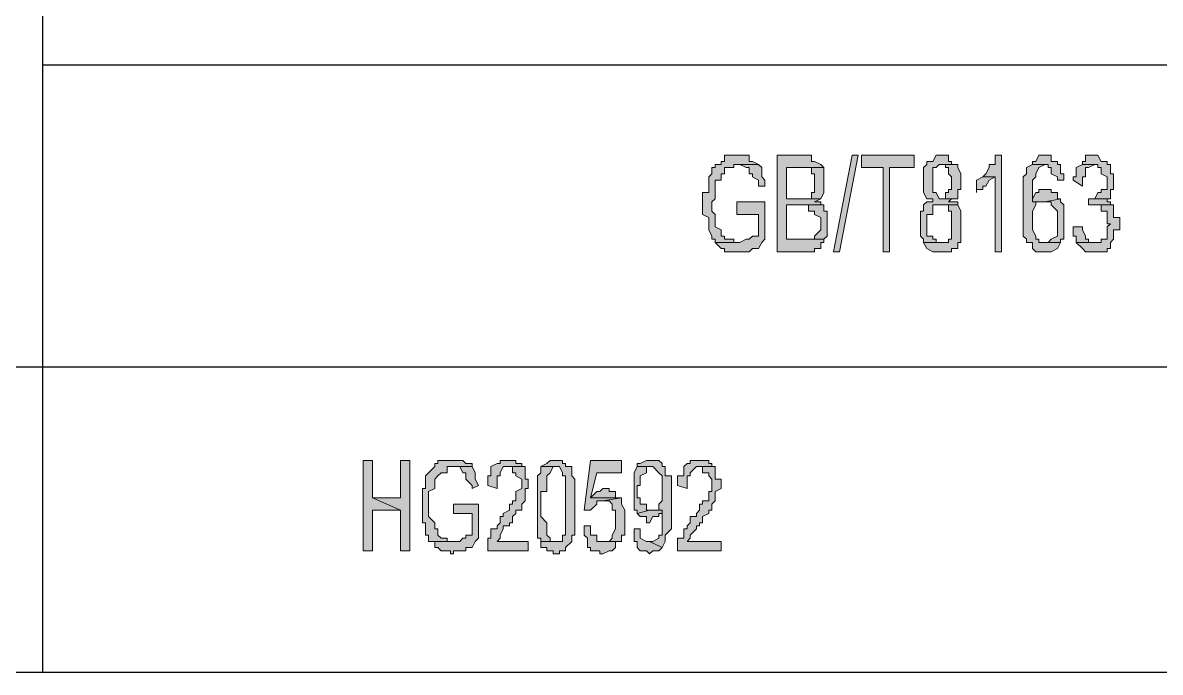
# Model space of a CAD drawing. Header units: millimetres. Extents: x 20 to 821, y 1 to 1134.
# Drawn here: x 606.2 to 671.9, y 830.1 to 867.7 of the extents above; entities that cross this region are included whole.
import ezdxf

# ---------------------------------------------------------------- set-up
doc = ezdxf.new("R2010")
doc.units = ezdxf.units.MM
doc.layers.add('1', color=7, linetype='Continuous')

msp = doc.modelspace()

# ---------------------------------------------------------------- hatches: boundary and pattern name
h = msp.add_hatch(color=0)
h.dxf.hatch_style = 2
h.paths.add_polyline_path([(647.46, 860.001732), (646.74, 860.001732), (646.74, 859.641732), (646.56, 859.641732), (646.56, 859.461732), (646.2, 859.461732), (646.2, 859.281732), (646.02, 859.281732), (646.02, 858.921732), (645.84, 858.741732), (645.84, 857.841732), (645.48, 857.841732), (645.48, 857.481732), (645.48, 856.581732), (645.84, 856.401732), (645.84, 855.681732), (646.02, 855.321732), (646.02, 855.141732), (646.2, 855.141732), (646.2, 854.961732), (647.46, 854.961732), (647.28, 854.961732), (647.28, 855.141732), (646.74, 855.141732), (646.74, 855.321732), (646.56, 855.321732), (646.56, 855.681732), (646.2, 855.861732), (646.2, 856.581732), (646.02, 856.761732), (646.02, 857.301732), (646.2, 857.481732), (646.2, 858.561732), (646.56, 858.561732), (646.56, 858.921732), (646.74, 858.921732), (646.74, 859.281732), (646.92, 859.281732), (647.28, 859.281732), (647.28, 859.461732), (648.72, 859.461732), (648.36, 859.641732), (648.18, 859.641732), (648.18, 860.001732)])
h = msp.add_hatch(color=0)
h.dxf.hatch_style = 2
h.paths.add_polyline_path([(651.24, 860.001732), (649.8, 860.001732), (649.8, 854.421732), (651.96, 854.421732), (651.96, 854.601732), (652.32, 854.601732), (652.32, 854.961732), (652.5, 854.961732), (652.5, 855.141732), (650.34, 855.141732), (650.34, 857.121732), (652.5, 857.121732), (652.32, 857.121732), (652.32, 857.301732), (651.96, 857.301732), (652.32, 857.481732), (650.34, 857.481732), (650.34, 859.281732), (652.5, 859.281732), (652.32, 859.461732), (651.96, 859.641732), (651.78, 859.641732), (651.78, 860.001732)])
h = msp.add_hatch(color=0)
h.dxf.hatch_style = 2
h.paths.add_polyline_path([(653.04, 854.421732), (654.12, 860.001732), (654.48, 860.001732), (653.4, 854.421732)])
h = msp.add_hatch(color=0)
h.dxf.hatch_style = 2
h.paths.add_polyline_path([(657.72, 860.001732), (654.66, 860.001732), (654.66, 859.281732), (655.92, 859.281732), (655.92, 854.421732), (656.28, 854.421732), (656.28, 859.281732), (657.72, 859.281732)])
h = msp.add_hatch(color=0)
h.dxf.hatch_style = 2
h.paths.add_polyline_path([(659.16, 860.001732), (658.98, 860.001732), (658.8, 859.641732), (658.44, 859.641732), (658.44, 859.461732), (658.26, 859.281732), (658.26, 857.841732), (658.44, 857.481732), (658.8, 857.481732), (658.8, 857.301732), (658.44, 857.301732), (658.26, 857.121732), (658.26, 856.761732), (658.08, 856.761732), (658.08, 855.321732), (658.26, 855.141732), (658.26, 854.961732), (659.16, 854.961732), (658.98, 854.961732), (658.98, 855.141732), (658.8, 855.141732), (658.8, 855.321732), (658.44, 855.321732), (658.44, 855.681732), (658.44, 856.581732), (658.8, 856.581732), (658.8, 857.121732), (658.98, 857.121732), (660.24, 857.121732), (660.24, 857.301732), (659.7, 857.301732), (659.88, 857.481732), (660.24, 857.481732), (659.16, 857.481732), (658.98, 857.841732), (658.8, 857.841732), (658.8, 858.021732), (658.8, 859.281732), (658.98, 859.281732), (659.16, 859.461732), (660.24, 859.461732), (659.88, 859.461732), (659.88, 859.641732), (659.7, 859.641732), (659.7, 860.001732), (659.52, 860.001732)])
h = msp.add_hatch(color=0)
h.dxf.hatch_style = 2
h.paths.add_polyline_path([(662.76, 860.001732), (662.4, 860.001732), (662.4, 859.641732), (662.4, 859.461732), (662.04, 859.461732), (662.04, 859.281732), (661.86, 858.921732), (661.68, 858.741732), (662.4, 858.741732), (662.4, 854.421732), (662.76, 854.421732)])
h = msp.add_hatch(color=0)
h.dxf.hatch_style = 2
h.paths.add_polyline_path([(665.28, 860.001732), (664.92, 860.001732), (664.74, 859.641732), (664.56, 859.641732), (664.56, 859.461732), (665.46, 859.461732), (665.46, 859.281732), (665.64, 859.281732), (665.64, 858.921732), (666, 858.741732), (666, 858.561732), (666.36, 858.561732), (666.36, 858.921732), (666.18, 858.921732), (666.18, 859.281732), (666.18, 859.461732), (666, 859.461732), (666, 859.641732), (665.64, 859.641732), (665.64, 860.001732), (665.46, 860.001732)])
h = msp.add_hatch(color=0)
h.dxf.hatch_style = 2
h.paths.add_polyline_path([(668.16, 860.001732), (667.62, 860.001732), (667.62, 859.641732), (667.44, 859.641732), (667.44, 859.461732), (668.34, 859.461732), (668.34, 859.281732), (668.52, 859.281732), (668.52, 858.921732), (668.88, 858.741732), (668.88, 858.021732), (668.52, 858.021732), (668.52, 857.841732), (668.34, 857.841732), (668.16, 857.481732), (669.06, 857.481732), (669.06, 857.841732), (669.06, 858.021732), (669.24, 858.021732), (669.24, 858.921732), (669.06, 858.921732), (669.06, 859.461732), (668.88, 859.461732), (668.88, 859.641732), (668.52, 859.641732), (668.34, 860.001732)])
h = msp.add_hatch(color=0)
h.dxf.hatch_style = 2
h.paths.add_polyline_path([(648.72, 859.461732), (647.46, 859.461732), (647.64, 859.461732), (648, 859.281732), (648.18, 859.281732), (648.18, 858.921732), (648.36, 858.921732), (648.36, 858.741732), (648.72, 858.561732), (648.72, 858.201732), (649.08, 858.201732), (649.08, 858.561732), (648.9, 858.741732), (648.9, 859.281732)])
h = msp.add_hatch(color=0)
h.dxf.hatch_style = 2
h.paths.add_polyline_path([(652.5, 859.281732), (651.06, 859.281732), (651.24, 859.281732), (651.78, 859.281732), (651.78, 858.921732), (651.96, 858.921732), (651.96, 858.741732), (651.96, 857.841732), (651.78, 857.841732), (651.78, 857.481732), (651.6, 857.481732), (651.24, 857.481732), (650.34, 857.481732), (652.32, 857.481732), (652.5, 857.841732)])
h = msp.add_hatch(color=0)
h.dxf.hatch_style = 2
h.paths.add_polyline_path([(660.24, 859.461732), (659.16, 859.461732), (659.52, 859.461732), (659.52, 859.281732), (659.7, 859.281732), (659.7, 858.921732), (659.88, 858.741732), (659.88, 858.021732), (659.7, 858.021732), (659.7, 857.841732), (659.52, 857.841732), (659.52, 857.481732), (659.16, 857.481732), (660.24, 857.481732), (660.24, 857.841732), (660.24, 858.021732), (660.42, 858.021732), (660.42, 858.201732), (660.42, 858.921732), (660.24, 859.281732)])
h = msp.add_hatch(color=0)
h.dxf.hatch_style = 2
h.paths.add_polyline_path([(664.56, 859.461732), (664.2, 859.281732), (664.2, 858.921732), (664.02, 858.741732), (664.02, 855.681732), (664.02, 855.321732), (664.2, 855.141732), (664.2, 854.961732), (664.56, 854.961732), (664.56, 854.601732), (664.74, 854.421732), (665.64, 854.421732), (666, 854.601732), (666.18, 854.961732), (664.92, 854.961732), (664.92, 855.141732), (664.74, 855.141732), (664.74, 855.321732), (664.56, 855.681732), (664.56, 856.761732), (664.74, 857.121732), (664.74, 857.301732), (664.56, 857.301732), (664.56, 858.561732), (664.74, 858.741732), (664.74, 858.921732), (664.92, 859.281732), (665.28, 859.461732)])
h = msp.add_hatch(color=0)
h.dxf.hatch_style = 2
h.paths.add_polyline_path([(667.44, 859.461732), (667.08, 859.281732), (667.08, 858.741732), (666.9, 858.741732), (666.9, 858.561732), (667.44, 858.201732), (667.44, 858.741732), (667.62, 858.741732), (667.62, 859.281732), (667.8, 859.281732), (668.16, 859.461732)])
h = msp.add_hatch(color=0)
h.dxf.hatch_style = 2
h.paths.add_polyline_path([(661.68, 858.741732), (661.32, 858.561732), (661.32, 857.841732), (661.32, 858.021732), (661.68, 858.021732), (661.68, 858.201732), (661.86, 858.201732), (662.04, 858.561732), (662.4, 858.741732)])
h = msp.add_hatch(color=0)
h.dxf.hatch_style = 2
h.paths.add_polyline_path([(665.28, 858.021732), (664.92, 858.021732), (664.92, 857.841732), (664.74, 857.841732), (664.56, 857.481732), (664.56, 857.301732), (664.74, 857.301732), (665.28, 857.301732), (666.18, 857.481732), (666, 857.481732), (666, 857.841732), (665.64, 857.841732), (665.64, 858.021732)])
h = msp.add_hatch(color=0)
h.dxf.hatch_style = 2
h.paths.add_polyline_path([(649.08, 857.301732), (647.46, 857.301732), (647.46, 856.581732), (648.72, 856.581732), (648.72, 855.681732), (648.72, 855.321732), (648.36, 855.321732), (648.18, 855.141732), (648, 855.141732), (647.64, 854.961732), (646.2, 854.961732), (646.56, 854.601732), (646.74, 854.601732), (646.74, 854.421732), (646.92, 854.421732), (647.28, 854.421732), (648.18, 854.421732), (648.36, 854.601732), (648.72, 854.601732), (648.9, 854.961732), (649.08, 855.141732)])
h = msp.add_hatch(color=0)
h.dxf.hatch_style = 2
h.paths.add_polyline_path([(652.5, 857.121732), (651.24, 857.121732), (651.6, 857.121732), (651.6, 856.761732), (651.78, 856.761732), (651.96, 856.761732), (651.96, 856.581732), (652.32, 856.401732), (652.32, 855.681732), (651.96, 855.321732), (651.96, 855.141732), (651.78, 855.141732), (651.6, 855.141732), (650.34, 855.141732), (652.5, 855.141732), (652.68, 855.321732), (652.68, 856.761732), (652.5, 856.761732)])
h = msp.add_hatch(color=0)
h.dxf.hatch_style = 2
h.paths.add_polyline_path([(660.24, 857.121732), (659.16, 857.121732), (659.52, 857.121732), (659.7, 857.121732), (659.7, 856.761732), (659.88, 856.761732), (659.88, 856.581732), (659.88, 855.141732), (659.7, 855.141732), (659.7, 854.961732), (659.52, 854.961732), (658.26, 854.961732), (658.44, 854.601732), (658.8, 854.421732), (659.88, 854.421732), (659.88, 854.601732), (660.24, 854.601732), (660.24, 854.961732), (660.42, 854.961732), (660.42, 855.141732), (660.42, 856.761732)])
h = msp.add_hatch(color=0)
h.dxf.hatch_style = 2
h.paths.add_polyline_path([(666.18, 857.481732), (665.28, 857.301732), (665.64, 857.301732), (665.64, 857.121732), (666, 856.761732), (666, 855.321732), (665.64, 855.141732), (665.46, 854.961732), (665.28, 854.961732), (666.18, 854.961732), (666.18, 855.141732), (666.36, 855.141732), (666.36, 857.121732), (666.18, 857.301732)])
h = msp.add_hatch(color=0)
h.dxf.hatch_style = 2
h.paths.add_polyline_path([(669.06, 857.121732), (668.16, 857.121732), (668.34, 857.121732), (668.52, 857.121732), (668.52, 856.761732), (668.88, 856.761732), (668.88, 856.581732), (668.88, 856.041732), (669.06, 856.041732), (668.88, 855.861732), (668.88, 855.141732), (668.52, 855.141732), (668.52, 854.961732), (668.34, 854.961732), (667.08, 854.961732), (667.44, 854.601732), (667.62, 854.421732), (668.88, 854.421732), (668.88, 854.601732), (669.06, 854.601732), (669.06, 854.961732), (669.24, 855.141732), (669.24, 855.681732), (669.6, 855.681732), (669.6, 856.401732), (669.24, 856.401732), (669.24, 857.121732)])
h = msp.add_hatch(color=0)
h.dxf.hatch_style = 2
h.paths.add_polyline_path([(667.8, 857.481732), (667.8, 857.121732), (668.16, 857.121732), (669.06, 857.121732), (669.06, 857.301732), (668.88, 857.301732), (668.88, 857.481732)])
h = msp.add_hatch(color=0)
h.dxf.hatch_style = 2
h.paths.add_polyline_path([(667.44, 855.861732), (666.9, 855.861732), (666.9, 855.681732), (666.9, 855.321732), (667.08, 855.321732), (667.08, 854.961732), (668.16, 854.961732), (667.8, 854.961732), (667.8, 855.141732), (667.62, 855.141732), (667.62, 855.321732), (667.44, 855.681732)])
h = msp.add_hatch(color=0)
h.dxf.hatch_style = 2
h.paths.add_polyline_path([(626.4, 842.361732), (625.86, 842.361732), (625.86, 837.141732), (626.4, 837.141732), (626.4, 839.481732), (628.02, 839.481732), (626.4, 840.201732)])
h = msp.add_hatch(color=0)
h.dxf.hatch_style = 2
h.paths.add_polyline_path([(628.56, 842.361732), (628.02, 842.361732), (628.02, 840.201732), (626.4, 840.201732), (628.02, 839.481732), (628.02, 837.141732), (628.56, 837.141732)])
h = msp.add_hatch(color=0)
h.dxf.hatch_style = 2
h.paths.add_polyline_path([(631.08, 842.361732), (630.18, 842.361732), (630.18, 842.181732), (630, 842.181732), (630, 842.001732), (629.64, 841.641732), (629.46, 841.461732), (629.46, 840.741732), (629.28, 840.741732), (629.28, 840.201732), (629.28, 838.761732), (629.46, 838.761732), (629.46, 838.041732), (629.64, 838.041732), (629.64, 837.681732), (630, 837.681732), (631.08, 837.681732), (630.9, 837.681732), (630.72, 837.681732), (630.72, 837.861732), (630.36, 837.861732), (630.18, 838.041732), (630.18, 838.401732), (630, 838.401732), (630, 838.761732), (629.64, 839.121732), (629.64, 840.561732), (630, 840.741732), (630, 841.281732), (630.18, 841.461732), (630.36, 841.641732), (630.72, 841.641732), (630.72, 842.001732), (632.16, 842.001732), (632.16, 842.181732), (631.8, 842.181732), (631.62, 842.361732)])
h = msp.add_hatch(color=0)
h.dxf.hatch_style = 2
h.paths.add_polyline_path([(632.16, 842.001732), (631.08, 842.001732), (631.44, 842.001732), (631.62, 841.641732), (631.8, 841.641732), (631.8, 841.461732), (631.8, 841.281732), (632.16, 840.921732), (632.16, 840.741732), (632.52, 840.921732), (632.34, 841.281732), (632.34, 841.641732)])
h = msp.add_hatch(color=0)
h.dxf.hatch_style = 2
h.paths.add_polyline_path([(634.32, 842.361732), (633.78, 842.361732), (633.78, 842.181732), (633.6, 842.181732), (633.24, 842.001732), (633.24, 841.461732), (633.06, 841.461732), (633.06, 840.921732), (633.6, 840.741732), (633.6, 841.461732), (633.78, 841.461732), (633.78, 841.641732), (633.96, 842.001732), (635.22, 842.001732), (635.04, 842.001732), (635.04, 842.181732), (634.68, 842.181732), (634.68, 842.361732), (634.5, 842.361732)])
h = msp.add_hatch(color=0)
h.dxf.hatch_style = 2
h.paths.add_polyline_path([(635.22, 842.001732), (634.32, 842.001732), (634.5, 842.001732), (634.5, 841.641732), (634.68, 841.641732), (634.68, 841.461732), (635.04, 841.281732), (635.04, 840.741732), (634.68, 840.561732), (634.68, 840.021732), (634.5, 840.021732), (634.5, 839.841732), (634.32, 839.841732), (634.32, 839.481732), (633.96, 839.301732), (633.96, 839.121732), (633.78, 839.121732), (633.78, 838.761732), (633.6, 838.581732), (633.6, 838.401732), (633.24, 838.401732), (633.24, 837.861732), (633.06, 837.861732), (633.06, 837.141732), (635.4, 837.141732), (635.4, 837.681732), (633.6, 837.681732), (633.78, 837.861732), (633.78, 838.041732), (633.96, 838.401732), (633.96, 838.581732), (634.32, 838.581732), (634.32, 838.761732), (634.5, 838.761732), (634.5, 839.121732), (634.68, 839.301732), (634.68, 839.481732), (635.04, 839.481732), (635.04, 839.841732), (635.22, 840.021732), (635.22, 840.741732), (635.4, 840.741732), (635.4, 841.281732), (635.22, 841.281732)])
h = msp.add_hatch(color=0)
h.dxf.hatch_style = 2
h.paths.add_polyline_path([(636.12, 842.001732), (636.12, 841.641732), (635.94, 841.461732), (635.94, 838.041732), (635.94, 837.861732), (636.12, 837.861732), (636.12, 837.681732), (636.84, 837.681732), (636.66, 837.681732), (636.66, 837.861732), (636.48, 838.041732), (636.48, 838.761732), (636.12, 839.121732), (636.12, 840.561732), (636.48, 840.561732), (636.48, 841.461732), (636.66, 841.641732), (636.84, 842.001732)])
h = msp.add_hatch(color=0)
h.dxf.hatch_style = 2
h.paths.add_polyline_path([(636.84, 842.361732), (636.66, 842.361732), (636.48, 842.181732), (636.12, 842.001732), (637.2, 842.001732), (637.38, 841.641732), (637.38, 841.461732), (637.56, 841.461732), (637.56, 840.741732), (637.56, 840.561732), (637.56, 838.041732), (637.38, 838.041732), (637.38, 837.681732), (637.2, 837.681732), (636.12, 837.681732), (636.12, 837.321732), (636.48, 837.321732), (636.48, 837.141732), (636.84, 837.141732), (636.84, 836.961732), (637.2, 836.961732), (637.2, 837.141732), (637.56, 837.141732), (637.56, 837.321732), (637.92, 837.681732), (637.92, 838.041732), (638.1, 838.041732), (638.1, 841.281732), (637.92, 841.461732), (637.92, 842.001732), (637.56, 842.001732), (637.56, 842.181732), (637.38, 842.181732), (637.38, 842.361732), (637.2, 842.361732)])
h = msp.add_hatch(color=0)
h.dxf.hatch_style = 2
h.paths.add_polyline_path([(640.8, 842.361732), (639, 842.361732), (638.64, 839.481732), (639, 839.481732), (639.36, 839.841732), (639.36, 840.021732), (639.54, 840.021732), (639.72, 840.021732), (640.8, 840.201732), (639, 840.201732), (639.36, 841.641732), (640.8, 841.641732)])
h = msp.add_hatch(color=0)
h.dxf.hatch_style = 2
h.paths.add_polyline_path([(641.7, 842.001732), (641.52, 841.641732), (641.52, 839.481732), (641.7, 839.481732), (641.7, 839.301732), (642.42, 839.481732), (642.24, 839.481732), (642.24, 839.841732), (641.88, 839.841732), (641.88, 840.201732), (641.7, 840.201732), (641.7, 840.921732), (641.88, 840.921732), (641.88, 841.461732), (642.24, 841.641732), (642.24, 842.001732), (642.42, 842.001732)])
h = msp.add_hatch(color=0)
h.dxf.hatch_style = 2
h.paths.add_polyline_path([(642.42, 842.361732), (642.24, 842.361732), (641.88, 842.181732), (641.7, 842.181732), (641.7, 842.001732), (642.6, 842.001732), (642.96, 841.641732), (643.14, 841.461732), (643.14, 840.201732), (643.14, 840.021732), (642.96, 839.841732), (642.96, 839.481732), (643.14, 839.481732), (643.14, 838.041732), (642.96, 838.041732), (642.96, 837.861732), (642.6, 837.681732), (642.42, 837.681732), (643.14, 837.321732), (643.32, 837.681732), (643.32, 838.041732), (643.68, 838.401732), (643.68, 841.461732), (643.32, 841.461732), (643.32, 842.001732), (643.14, 842.001732), (643.14, 842.181732), (642.96, 842.361732)])
h = msp.add_hatch(color=0)
h.dxf.hatch_style = 2
h.paths.add_polyline_path([(645.3, 842.361732), (644.76, 842.361732), (644.76, 842.181732), (644.58, 842.181732), (644.4, 842.001732), (644.4, 841.461732), (644.04, 841.461732), (644.04, 840.921732), (644.58, 840.741732), (644.58, 841.461732), (644.76, 841.461732), (644.76, 841.641732), (645.12, 842.001732), (646.2, 842.001732), (646.02, 842.001732), (646.02, 842.181732), (645.84, 842.181732), (645.84, 842.361732), (645.48, 842.361732)])
h = msp.add_hatch(color=0)
h.dxf.hatch_style = 2
h.paths.add_polyline_path([(646.2, 842.001732), (645.3, 842.001732), (645.48, 842.001732), (645.48, 841.641732), (645.84, 841.641732), (645.84, 841.461732), (646.02, 841.281732), (646.02, 840.561732), (645.84, 840.561732), (645.84, 840.021732), (645.48, 840.021732), (645.48, 839.841732), (645.3, 839.841732), (645.3, 839.481732), (645.12, 839.301732), (645.12, 839.121732), (644.76, 839.121732), (644.76, 838.761732), (644.58, 838.581732), (644.58, 838.401732), (644.4, 838.401732), (644.4, 837.861732), (644.04, 837.861732), (644.04, 837.141732), (646.56, 837.141732), (646.56, 837.681732), (644.58, 837.681732), (644.76, 837.861732), (644.76, 838.041732), (645.12, 838.401732), (645.12, 838.581732), (645.3, 838.581732), (645.3, 838.761732), (645.48, 838.761732), (645.48, 839.121732), (645.84, 839.301732), (645.84, 839.481732), (646.02, 839.481732), (646.02, 839.841732), (646.2, 840.021732), (646.2, 840.561732), (646.56, 840.741732), (646.56, 841.281732), (646.2, 841.281732)])
h = msp.add_hatch(color=0)
h.dxf.hatch_style = 2
h.paths.add_polyline_path([(639.72, 840.741732), (639.54, 840.561732), (639.36, 840.561732), (639, 840.201732), (640.44, 840.201732), (640.44, 840.561732), (640.08, 840.561732), (640.08, 840.741732)])
h = msp.add_hatch(color=0)
h.dxf.hatch_style = 2
h.paths.add_polyline_path([(632.52, 839.841732), (631.08, 839.841732), (631.08, 839.301732), (632.16, 839.301732), (632.16, 838.041732), (631.8, 838.041732), (631.8, 837.861732), (631.62, 837.861732), (631.44, 837.681732), (630, 837.681732), (630, 837.321732), (630.18, 837.321732), (630.36, 837.141732), (630.72, 837.141732), (630.9, 837.141732), (630.9, 836.961732), (631.08, 836.961732), (631.08, 837.141732), (631.8, 837.141732), (631.8, 837.321732), (632.16, 837.321732), (632.34, 837.681732), (632.52, 837.861732)])
h = msp.add_hatch(color=0)
h.dxf.hatch_style = 2
h.paths.add_polyline_path([(640.8, 840.201732), (639.72, 840.021732), (640.08, 840.021732), (640.26, 839.841732), (640.26, 839.481732), (640.44, 839.481732), (640.44, 838.401732), (640.26, 838.041732), (640.26, 837.861732), (640.08, 837.681732), (639.72, 837.681732), (640.44, 837.681732), (640.8, 837.681732), (640.8, 837.861732), (640.8, 838.041732), (640.98, 838.041732), (640.98, 839.481732), (640.8, 839.841732)])
h = msp.add_hatch(color=0)
h.dxf.hatch_style = 2
h.paths.add_polyline_path([(642.96, 839.481732), (642.42, 839.481732), (641.7, 839.301732), (641.88, 839.121732), (642.24, 839.121732), (642.24, 838.761732), (642.42, 838.761732), (642.6, 839.121732), (642.96, 839.121732), (642.96, 839.301732), (643.14, 839.301732), (643.14, 839.481732)])
h = msp.add_hatch(color=0)
h.dxf.hatch_style = 2
h.paths.add_polyline_path([(639, 838.581732), (638.64, 838.581732), (638.64, 838.401732), (638.64, 838.041732), (638.82, 837.861732), (638.82, 837.321732), (639, 837.321732), (639, 837.141732), (639.36, 837.141732), (639.54, 837.141732), (639.54, 836.961732), (639.72, 836.961732), (640.08, 837.141732), (640.26, 837.141732), (640.44, 837.321732), (640.44, 837.681732), (639.72, 837.681732), (639.36, 837.681732), (639.36, 837.861732), (639.36, 838.041732), (639, 838.041732)])
h = msp.add_hatch(color=0)
h.dxf.hatch_style = 2
h.paths.add_polyline_path([(641.88, 838.401732), (641.52, 838.401732), (641.52, 838.041732), (641.52, 837.681732), (641.7, 837.681732), (641.7, 837.321732), (641.88, 837.141732), (642.24, 837.141732), (642.42, 836.961732), (642.6, 837.141732), (642.96, 837.141732), (643.14, 837.321732), (642.42, 837.681732), (642.24, 837.681732), (641.88, 837.861732)])

# ---------------------------------------------------------------- linework, layer by layer
at = {"layer": '1', "color": 0, "lineweight": 25}
for points in [[(607.32, 971.601732), (607.32, 830.121732)], [(607.32, 865.221732), (821.16, 865.221732)], [(557.64, 847.761732), (821.16, 847.761732)], [(557.64, 830.121732), (821.16, 830.121732)]]:
    msp.add_lwpolyline(points, dxfattribs=at)
at = {"layer": '1', "color": 0, "lineweight": 5}
for points in [[(647.46, 860.001732), (646.74, 860.001732), (646.74, 859.641732), (646.56, 859.641732), (646.56, 859.461732), (646.2, 859.461732), (646.2, 859.281732), (646.02, 859.281732), (646.02, 858.921732), (645.84, 858.741732), (645.84, 857.841732), (645.48, 857.841732), (645.48, 857.481732), (645.48, 856.581732), (645.84, 856.401732), (645.84, 855.681732), (646.02, 855.321732), (646.02, 855.141732), (646.2, 855.141732), (646.2, 854.961732), (647.46, 854.961732), (647.28, 854.961732), (647.28, 855.141732), (646.74, 855.141732), (646.74, 855.321732), (646.56, 855.321732), (646.56, 855.681732), (646.2, 855.861732), (646.2, 856.581732), (646.02, 856.761732), (646.02, 857.301732), (646.2, 857.481732), (646.2, 858.561732), (646.56, 858.561732), (646.56, 858.921732), (646.74, 858.921732), (646.74, 859.281732), (646.92, 859.281732), (647.28, 859.281732), (647.28, 859.461732), (648.72, 859.461732), (648.36, 859.641732), (648.18, 859.641732), (648.18, 860.001732), (647.46, 860.001732)], [(651.24, 860.001732), (649.8, 860.001732), (649.8, 854.421732), (651.96, 854.421732), (651.96, 854.601732), (652.32, 854.601732), (652.32, 854.961732), (652.5, 854.961732), (652.5, 855.141732), (650.34, 855.141732), (650.34, 857.121732), (652.5, 857.121732), (652.32, 857.121732), (652.32, 857.301732), (651.96, 857.301732), (652.32, 857.481732), (650.34, 857.481732), (650.34, 859.281732), (652.5, 859.281732), (652.32, 859.461732), (651.96, 859.641732), (651.78, 859.641732), (651.78, 860.001732), (651.24, 860.001732)], [(653.04, 854.421732), (654.12, 860.001732), (654.48, 860.001732), (653.4, 854.421732), (653.04, 854.421732)], [(657.72, 860.001732), (654.66, 860.001732), (654.66, 859.281732), (655.92, 859.281732), (655.92, 854.421732), (656.28, 854.421732), (656.28, 859.281732), (657.72, 859.281732), (657.72, 860.001732)], [(659.16, 860.001732), (658.98, 860.001732), (658.8, 859.641732), (658.44, 859.641732), (658.44, 859.461732), (658.26, 859.281732), (658.26, 857.841732), (658.44, 857.481732), (658.8, 857.481732), (658.8, 857.301732), (658.44, 857.301732), (658.26, 857.121732), (658.26, 856.761732), (658.08, 856.761732), (658.08, 855.321732), (658.26, 855.141732), (658.26, 854.961732), (659.16, 854.961732), (658.98, 854.961732), (658.98, 855.141732), (658.8, 855.141732), (658.8, 855.321732), (658.44, 855.321732), (658.44, 855.681732), (658.44, 856.581732), (658.8, 856.581732), (658.8, 857.121732), (658.98, 857.121732), (660.24, 857.121732), (660.24, 857.301732), (659.7, 857.301732), (659.88, 857.481732), (660.24, 857.481732), (659.16, 857.481732), (658.98, 857.841732), (658.8, 857.841732), (658.8, 858.021732), (658.8, 859.281732), (658.98, 859.281732), (659.16, 859.461732), (660.24, 859.461732), (659.88, 859.461732), (659.88, 859.641732), (659.7, 859.641732), (659.7, 860.001732), (659.52, 860.001732), (659.16, 860.001732)], [(662.76, 860.001732), (662.4, 860.001732), (662.4, 859.641732), (662.4, 859.461732), (662.04, 859.461732), (662.04, 859.281732), (661.86, 858.921732), (661.68, 858.741732), (662.4, 858.741732), (662.4, 854.421732), (662.76, 854.421732), (662.76, 860.001732)], [(665.28, 860.001732), (664.92, 860.001732), (664.74, 859.641732), (664.56, 859.641732), (664.56, 859.461732), (665.46, 859.461732), (665.46, 859.281732), (665.64, 859.281732), (665.64, 858.921732), (666, 858.741732), (666, 858.561732), (666.36, 858.561732), (666.36, 858.921732), (666.18, 858.921732), (666.18, 859.281732), (666.18, 859.461732), (666, 859.461732), (666, 859.641732), (665.64, 859.641732), (665.64, 860.001732), (665.46, 860.001732), (665.28, 860.001732)], [(668.16, 860.001732), (667.62, 860.001732), (667.62, 859.641732), (667.44, 859.641732), (667.44, 859.461732), (668.34, 859.461732), (668.34, 859.281732), (668.52, 859.281732), (668.52, 858.921732), (668.88, 858.741732), (668.88, 858.021732), (668.52, 858.021732), (668.52, 857.841732), (668.52, 857.841732), (668.34, 857.841732), (668.16, 857.481732), (669.06, 857.481732), (669.06, 857.841732), (669.06, 858.021732), (669.24, 858.021732), (669.24, 858.921732), (669.06, 858.921732), (669.06, 859.461732), (668.88, 859.461732), (668.88, 859.641732), (668.52, 859.641732), (668.34, 860.001732), (668.16, 860.001732)], [(648.72, 859.461732), (647.46, 859.461732), (647.64, 859.461732), (648, 859.281732), (648.18, 859.281732), (648.18, 858.921732), (648.36, 858.921732), (648.36, 858.741732), (648.72, 858.561732), (648.72, 858.201732), (649.08, 858.201732), (649.08, 858.561732), (648.9, 858.741732), (648.9, 859.281732), (648.72, 859.461732)], [(652.5, 859.281732), (651.06, 859.281732), (651.24, 859.281732), (651.78, 859.281732), (651.78, 858.921732), (651.96, 858.921732), (651.96, 858.741732), (651.96, 857.841732), (651.78, 857.841732), (651.78, 857.481732), (651.6, 857.481732), (651.24, 857.481732), (651.24, 857.481732), (650.34, 857.481732), (652.32, 857.481732), (652.5, 857.841732), (652.5, 859.281732)], [(660.24, 859.461732), (659.16, 859.461732), (659.52, 859.461732), (659.52, 859.281732), (659.7, 859.281732), (659.7, 858.921732), (659.88, 858.741732), (659.88, 858.021732), (659.7, 858.021732), (659.7, 857.841732), (659.52, 857.841732), (659.52, 857.481732), (659.16, 857.481732), (660.24, 857.481732), (660.24, 857.841732), (660.24, 858.021732), (660.42, 858.021732), (660.42, 858.201732), (660.42, 858.201732), (660.42, 858.921732), (660.24, 859.281732), (660.24, 859.461732)], [(664.56, 859.461732), (664.2, 859.281732), (664.2, 858.921732), (664.02, 858.741732), (664.02, 855.681732), (664.02, 855.321732), (664.2, 855.141732), (664.2, 854.961732), (664.56, 854.961732), (664.56, 854.601732), (664.74, 854.421732), (665.64, 854.421732), (666, 854.601732), (666.18, 854.961732), (664.92, 854.961732), (664.92, 855.141732), (664.74, 855.141732), (664.74, 855.321732), (664.56, 855.681732), (664.56, 856.761732), (664.74, 857.121732), (664.74, 857.301732), (664.56, 857.301732), (664.56, 858.561732), (664.74, 858.741732), (664.74, 858.921732), (664.92, 859.281732), (665.28, 859.461732), (664.56, 859.461732)], [(667.44, 859.461732), (667.08, 859.281732), (667.08, 858.741732), (666.9, 858.741732), (666.9, 858.561732), (667.44, 858.201732), (667.44, 858.741732), (667.62, 858.741732), (667.62, 859.281732), (667.8, 859.281732), (668.16, 859.461732), (667.44, 859.461732)], [(661.68, 858.741732), (661.32, 858.561732), (661.32, 857.841732), (661.32, 858.021732), (661.68, 858.021732), (661.68, 858.201732), (661.86, 858.201732), (662.04, 858.561732), (662.4, 858.741732), (661.68, 858.741732)], [(665.28, 858.021732), (664.92, 858.021732), (664.92, 857.841732), (664.74, 857.841732), (664.56, 857.481732), (664.56, 857.301732), (664.74, 857.301732), (665.28, 857.301732), (666.18, 857.481732), (666, 857.481732), (666, 857.841732), (665.64, 857.841732), (665.64, 858.021732), (665.28, 858.021732)], [(649.08, 857.301732), (647.46, 857.301732), (647.46, 856.581732), (648.72, 856.581732), (648.72, 855.681732), (648.72, 855.321732), (648.36, 855.321732), (648.18, 855.141732), (648, 855.141732), (647.64, 854.961732), (646.2, 854.961732), (646.56, 854.601732), (646.74, 854.601732), (646.74, 854.421732), (646.92, 854.421732), (647.28, 854.421732), (648.18, 854.421732), (648.36, 854.601732), (648.72, 854.601732), (648.9, 854.961732), (649.08, 855.141732), (649.08, 857.301732)], [(652.5, 857.121732), (651.24, 857.121732), (651.6, 857.121732), (651.6, 856.761732), (651.78, 856.761732), (651.96, 856.761732), (651.96, 856.581732), (652.32, 856.401732), (652.32, 855.681732), (651.96, 855.321732), (651.96, 855.141732), (651.78, 855.141732), (651.6, 855.141732), (651.6, 855.141732), (650.34, 855.141732), (652.5, 855.141732), (652.68, 855.321732), (652.68, 856.761732), (652.5, 856.761732), (652.5, 857.121732)], [(660.24, 857.121732), (659.16, 857.121732), (659.52, 857.121732), (659.7, 857.121732), (659.7, 856.761732), (659.88, 856.761732), (659.88, 856.581732), (659.88, 855.141732), (659.7, 855.141732), (659.7, 854.961732), (659.52, 854.961732), (658.26, 854.961732), (658.44, 854.601732), (658.44, 854.601732), (658.8, 854.421732), (659.88, 854.421732), (659.88, 854.601732), (660.24, 854.601732), (660.24, 854.961732), (660.42, 854.961732), (660.42, 855.141732), (660.42, 856.761732), (660.24, 857.121732)], [(666.18, 857.481732), (665.28, 857.301732), (665.64, 857.301732), (665.64, 857.121732), (666, 856.761732), (666, 855.321732), (665.64, 855.141732), (665.46, 854.961732), (665.28, 854.961732), (666.18, 854.961732), (666.18, 855.141732), (666.36, 855.141732), (666.36, 857.121732), (666.18, 857.301732), (666.18, 857.481732)], [(669.06, 857.121732), (668.16, 857.121732), (668.34, 857.121732), (668.52, 857.121732), (668.52, 856.761732), (668.88, 856.761732), (668.88, 856.581732), (668.88, 856.041732), (669.06, 856.041732), (668.88, 855.861732), (668.88, 855.141732), (668.52, 855.141732), (668.52, 854.961732), (668.34, 854.961732), (667.08, 854.961732), (667.44, 854.601732), (667.62, 854.421732), (668.88, 854.421732), (668.88, 854.601732), (669.06, 854.601732), (669.06, 854.961732), (669.24, 855.141732), (669.24, 855.681732), (669.6, 855.681732), (669.6, 856.401732), (669.24, 856.401732), (669.24, 857.121732), (669.06, 857.121732)], [(667.8, 857.481732), (667.8, 857.121732), (668.16, 857.121732), (669.06, 857.121732), (669.06, 857.301732), (668.88, 857.301732), (668.88, 857.481732), (667.8, 857.481732)], [(667.44, 855.861732), (666.9, 855.861732), (666.9, 855.681732), (666.9, 855.321732), (667.08, 855.321732), (667.08, 854.961732), (668.16, 854.961732), (667.8, 854.961732), (667.8, 855.141732), (667.62, 855.141732), (667.62, 855.321732), (667.44, 855.681732), (667.44, 855.861732)], [(626.4, 842.361732), (625.86, 842.361732), (625.86, 837.141732), (626.4, 837.141732), (626.4, 839.481732), (628.02, 839.481732), (626.4, 840.201732), (626.4, 842.361732)], [(628.56, 842.361732), (628.02, 842.361732), (628.02, 840.201732), (626.4, 840.201732), (628.02, 839.481732), (628.02, 837.141732), (628.56, 837.141732), (628.56, 842.361732)], [(631.08, 842.361732), (630.18, 842.361732), (630.18, 842.181732), (630, 842.181732), (630, 842.001732), (629.64, 841.641732), (629.46, 841.461732), (629.46, 840.741732), (629.28, 840.741732), (629.28, 840.201732), (629.28, 840.201732), (629.28, 838.761732), (629.46, 838.761732), (629.46, 838.041732), (629.64, 838.041732), (629.64, 837.681732), (630, 837.681732), (631.08, 837.681732), (630.9, 837.681732), (630.72, 837.681732), (630.72, 837.861732), (630.36, 837.861732), (630.18, 838.041732), (630.18, 838.401732), (630, 838.401732), (630, 838.761732), (629.64, 839.121732), (629.64, 840.561732), (630, 840.741732), (630, 841.281732), (630.18, 841.461732), (630.36, 841.641732), (630.72, 841.641732), (630.72, 842.001732), (632.16, 842.001732), (632.16, 842.181732), (631.8, 842.181732), (631.62, 842.361732), (631.08, 842.361732)], [(632.16, 842.001732), (631.08, 842.001732), (631.44, 842.001732), (631.62, 841.641732), (631.8, 841.641732), (631.8, 841.461732), (631.8, 841.281732), (632.16, 840.921732), (632.16, 840.741732), (632.52, 840.921732), (632.34, 841.281732), (632.34, 841.641732), (632.16, 842.001732)], [(634.32, 842.361732), (633.78, 842.361732), (633.78, 842.181732), (633.6, 842.181732), (633.24, 842.001732), (633.24, 841.461732), (633.06, 841.461732), (633.06, 840.921732), (633.6, 840.741732), (633.6, 841.461732), (633.78, 841.461732), (633.78, 841.641732), (633.96, 842.001732), (635.22, 842.001732), (635.04, 842.001732), (635.04, 842.181732), (634.68, 842.181732), (634.68, 842.361732), (634.5, 842.361732), (634.32, 842.361732)], [(635.22, 842.001732), (634.32, 842.001732), (634.5, 842.001732), (634.5, 841.641732), (634.68, 841.641732), (634.68, 841.461732), (635.04, 841.281732), (635.04, 840.741732), (634.68, 840.561732), (634.68, 840.021732), (634.5, 840.021732), (634.5, 839.841732), (634.32, 839.841732), (634.32, 839.481732), (633.96, 839.301732), (633.96, 839.121732), (633.78, 839.121732), (633.78, 838.761732), (633.6, 838.581732), (633.6, 838.401732), (633.24, 838.401732), (633.24, 837.861732), (633.06, 837.861732), (633.06, 837.141732), (635.4, 837.141732), (635.4, 837.681732), (633.6, 837.681732), (633.78, 837.861732), (633.78, 838.041732), (633.96, 838.401732), (633.96, 838.581732), (634.32, 838.581732), (634.32, 838.761732), (634.5, 838.761732), (634.5, 839.121732), (634.68, 839.301732), (634.68, 839.481732), (635.04, 839.481732), (635.04, 839.841732), (635.22, 840.021732), (635.22, 840.741732), (635.4, 840.741732), (635.4, 841.281732), (635.22, 841.281732), (635.22, 842.001732)], [(636.12, 842.001732), (636.12, 841.641732), (635.94, 841.461732), (635.94, 838.041732), (635.94, 837.861732), (636.12, 837.861732), (636.12, 837.681732), (636.84, 837.681732), (636.66, 837.681732), (636.66, 837.861732), (636.48, 838.041732), (636.48, 838.761732), (636.12, 839.121732), (636.12, 840.561732), (636.48, 840.561732), (636.48, 841.461732), (636.66, 841.641732), (636.84, 842.001732), (636.12, 842.001732)], [(636.84, 842.361732), (636.66, 842.361732), (636.48, 842.181732), (636.12, 842.001732), (637.2, 842.001732), (637.38, 841.641732), (637.38, 841.461732), (637.56, 841.461732), (637.56, 840.741732), (637.56, 840.561732), (637.56, 838.041732), (637.38, 838.041732), (637.38, 837.681732), (637.2, 837.681732), (636.12, 837.681732), (636.12, 837.321732), (636.48, 837.321732), (636.48, 837.141732), (636.84, 837.141732), (636.84, 836.961732), (637.2, 836.961732), (637.2, 837.141732), (637.56, 837.141732), (637.56, 837.321732), (637.92, 837.681732), (637.92, 838.041732), (638.1, 838.041732), (638.1, 841.281732), (637.92, 841.461732), (637.92, 842.001732), (637.56, 842.001732), (637.56, 842.181732), (637.38, 842.181732), (637.38, 842.361732), (637.2, 842.361732), (636.84, 842.361732)], [(640.8, 842.361732), (639, 842.361732), (638.64, 839.481732), (639, 839.481732), (639.36, 839.841732), (639.36, 840.021732), (639.54, 840.021732), (639.72, 840.021732), (640.8, 840.201732), (639, 840.201732), (639.36, 841.641732), (640.8, 841.641732), (640.8, 842.361732)], [(641.7, 842.001732), (641.52, 841.641732), (641.52, 839.481732), (641.7, 839.481732), (641.7, 839.301732), (642.42, 839.481732), (642.24, 839.481732), (642.24, 839.841732), (641.88, 839.841732), (641.88, 839.841732), (641.88, 840.201732), (641.7, 840.201732), (641.7, 840.921732), (641.88, 840.921732), (641.88, 841.461732), (642.24, 841.641732), (642.24, 842.001732), (642.42, 842.001732), (641.7, 842.001732)], [(642.42, 842.361732), (642.24, 842.361732), (641.88, 842.181732), (641.7, 842.181732), (641.7, 842.001732), (642.6, 842.001732), (642.96, 841.641732), (643.14, 841.461732), (643.14, 840.201732), (643.14, 840.201732), (643.14, 840.021732), (642.96, 839.841732), (642.96, 839.481732), (643.14, 839.481732), (643.14, 838.041732), (642.96, 838.041732), (642.96, 837.861732), (642.6, 837.681732), (642.42, 837.681732), (643.14, 837.321732), (643.32, 837.681732), (643.32, 838.041732), (643.68, 838.401732), (643.68, 841.461732), (643.32, 841.461732), (643.32, 842.001732), (643.14, 842.001732), (643.14, 842.181732), (642.96, 842.361732), (642.42, 842.361732)], [(645.3, 842.361732), (644.76, 842.361732), (644.76, 842.181732), (644.58, 842.181732), (644.4, 842.001732), (644.4, 841.461732), (644.04, 841.461732), (644.04, 840.921732), (644.58, 840.741732), (644.58, 841.461732), (644.76, 841.461732), (644.76, 841.641732), (645.12, 842.001732), (646.2, 842.001732), (646.02, 842.001732), (646.02, 842.181732), (645.84, 842.181732), (645.84, 842.361732), (645.48, 842.361732), (645.3, 842.361732)], [(646.2, 842.001732), (645.3, 842.001732), (645.48, 842.001732), (645.48, 841.641732), (645.84, 841.641732), (645.84, 841.461732), (646.02, 841.281732), (646.02, 840.561732), (645.84, 840.561732), (645.84, 840.021732), (645.48, 840.021732), (645.48, 839.841732), (645.3, 839.841732), (645.3, 839.481732), (645.12, 839.301732), (645.12, 839.121732), (644.76, 839.121732), (644.76, 838.761732), (644.58, 838.581732), (644.58, 838.401732), (644.4, 838.401732), (644.4, 837.861732), (644.04, 837.861732), (644.04, 837.141732), (646.56, 837.141732), (646.56, 837.681732), (644.58, 837.681732), (644.76, 837.861732), (644.76, 838.041732), (645.12, 838.401732), (645.12, 838.581732), (645.3, 838.581732), (645.3, 838.761732), (645.48, 838.761732), (645.48, 839.121732), (645.84, 839.301732), (645.84, 839.481732), (646.02, 839.481732), (646.02, 839.841732), (646.2, 840.021732), (646.2, 840.561732), (646.56, 840.741732), (646.56, 841.281732), (646.2, 841.281732), (646.2, 842.001732)], [(639.72, 840.741732), (639.54, 840.561732), (639.36, 840.561732), (639, 840.201732), (640.44, 840.201732), (640.44, 840.561732), (640.08, 840.561732), (640.08, 840.741732), (639.72, 840.741732)], [(632.52, 839.841732), (631.08, 839.841732), (631.08, 839.301732), (632.16, 839.301732), (632.16, 838.041732), (631.8, 838.041732), (631.8, 837.861732), (631.62, 837.861732), (631.44, 837.681732), (630, 837.681732), (630, 837.321732), (630.18, 837.321732), (630.36, 837.141732), (630.72, 837.141732), (630.72, 837.141732), (630.9, 837.141732), (630.9, 836.961732), (631.08, 836.961732), (631.08, 837.141732), (631.8, 837.141732), (631.8, 837.321732), (632.16, 837.321732), (632.34, 837.681732), (632.52, 837.861732), (632.52, 839.841732)], [(640.8, 840.201732), (639.72, 840.021732), (640.08, 840.021732), (640.26, 839.841732), (640.26, 839.481732), (640.44, 839.481732), (640.44, 838.401732), (640.26, 838.041732), (640.26, 837.861732), (640.08, 837.681732), (640.08, 837.681732), (639.72, 837.681732), (640.44, 837.681732), (640.8, 837.681732), (640.8, 837.861732), (640.8, 838.041732), (640.98, 838.041732), (640.98, 839.481732), (640.8, 839.841732), (640.8, 840.201732)], [(642.96, 839.481732), (642.42, 839.481732), (641.7, 839.301732), (641.88, 839.121732), (642.24, 839.121732), (642.24, 838.761732), (642.42, 838.761732), (642.6, 839.121732), (642.96, 839.121732), (642.96, 839.301732), (643.14, 839.301732), (643.14, 839.481732), (642.96, 839.481732)], [(639, 838.581732), (638.64, 838.581732), (638.64, 838.401732), (638.64, 838.041732), (638.82, 837.861732), (638.82, 837.321732), (639, 837.321732), (639, 837.141732), (639.36, 837.141732), (639.54, 837.141732), (639.54, 836.961732), (639.72, 836.961732), (640.08, 837.141732), (640.26, 837.141732), (640.44, 837.321732), (640.44, 837.321732), (640.44, 837.681732), (639.72, 837.681732), (639.36, 837.681732), (639.36, 837.861732), (639.36, 838.041732), (639, 838.041732), (639, 838.581732)], [(641.88, 838.401732), (641.52, 838.401732), (641.52, 838.041732), (641.52, 837.681732), (641.7, 837.681732), (641.7, 837.321732), (641.88, 837.141732), (642.24, 837.141732), (642.42, 836.961732), (642.6, 837.141732), (642.96, 837.141732), (643.14, 837.321732), (642.42, 837.681732), (642.24, 837.681732), (641.88, 837.861732), (641.88, 838.401732)]]:
    msp.add_lwpolyline(points, dxfattribs=at)

doc.saveas('drawing.dxf')
